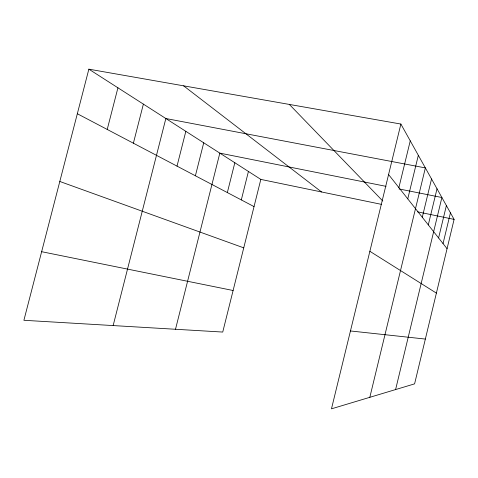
<?xml version="1.0" encoding="UTF-8"?>
<svg xmlns="http://www.w3.org/2000/svg" width="478" height="478" viewBox="0 0 478 478"><rect width="100%" height="100%" fill="white"/><g stroke="black" fill="none" stroke-linecap="round" stroke-linejoin="round"><path stroke-width="0.72" d="M438.595 237.948L446.386 205.576M443.04 243.583L450.437 212.829M400.881 124.047L454.1 219.39L414.593 383.864L331.475 408.833L400.881 124.047L88.86 69.167L23.9 320.29L222.736 332.061L260.821 179.405L88.86 69.167M407.764 198.86L418.334 155.308M369.823 397.314L425.36 167.909L165.854 118.52L113.149 325.572M422.283 217.269L431.538 178.975M428.294 224.887L437.012 188.774M395.599 389.57L441.887 197.51L399.01 188.941M398.885 187.603L410.255 140.837M227.343 192.574L234.829 162.741M241.312 199.918L248.429 171.465M195.394 175.785L203.724 142.803M175.504 329.264L219.832 153.127L386.045 186.348M177.015 166.129L185.834 131.336M133.386 143.197L143.382 104.114M107.221 129.448L117.929 87.803M350.458 330.961L425.354 339.069M41.646 251.697L233.103 290.505M260.821 179.405L381.42 204.357M417.366 211.796L454.1 219.39M59.81 181.473L243.744 247.849M77.328 113.74L254.039 206.604M369.87 251.303L436.39 293.11M183.606 85.831L321.557 191.971M289.345 104.431L382.794 201.005M388.578 174.536L447.061 248.685"/></g></svg>
